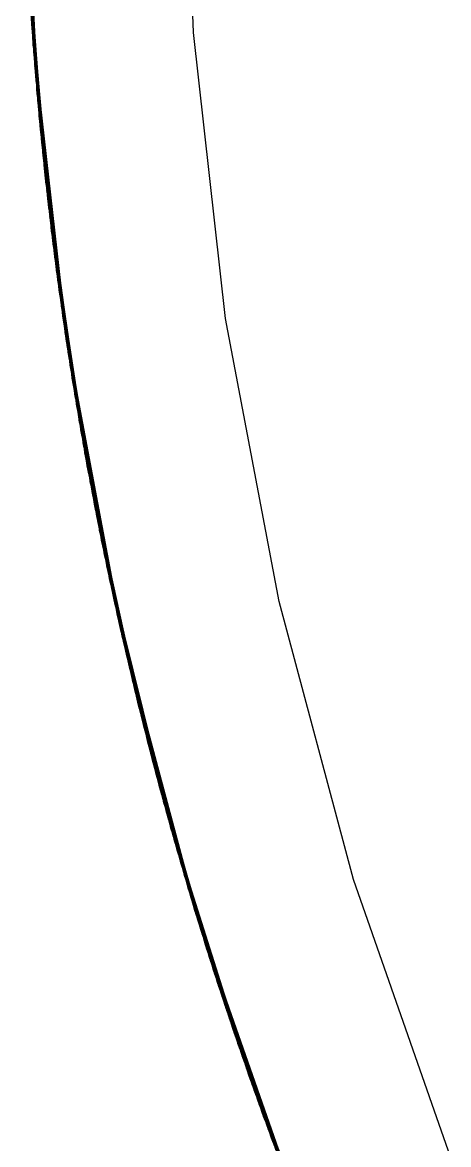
# Model space of a CAD drawing. Header units: millimetres. Extents: x 0 to 420, y 0 to 297.
# Drawn here: x 189.5 to 190.032, y 265.255 to 266.654 of the extents above; entities that cross this region are included whole.
import ezdxf

# ---------------------------------------------------------------- set-up
doc = ezdxf.new("R2010")
doc.units = ezdxf.units.MM
doc.linetypes.add('DASHED', pattern=[1.524, 1.27, -0.254])
doc.layers.add('HIDDEN', color=8, linetype='DASHED', lineweight=25)
doc.layers.add('VISIBLE', color=7, linetype='CONTINUOUS', lineweight=50)

msp = doc.modelspace()

# ---------------------------------------------------------------- linework, layer by layer
at = {"layer": 'HIDDEN'}
for points in [[(189.51398, 266.62634), (189.5, 266.99999)], [(189.5, 266.99999), (189.5139, 266.62847)], [(189.5, 266.99999), (189.51398, 266.62634)], [(189.5137, 266.63008), (189.5, 266.99999)], [(189.71342, 266.64129), (189.7, 266.99999)], [(189.71342, 266.64129), (189.7, 266.99999)], [(189.51233, 266.64903), (189.50013, 266.96495)], [(189.51237, 266.64937), (189.50038, 266.95697)], [(189.51314, 266.6377), (189.50021, 266.95359)], [(189.51359, 266.63158), (189.50027, 266.94745)], [(189.51444, 266.62023), (189.50041, 266.93608)], [(189.51491, 266.61411), (189.50049, 266.92994)], [(189.51356, 266.63283), (189.50055, 266.94059)], [(189.5158, 266.60277), (189.50066, 266.91857)], [(189.51478, 266.61663), (189.50076, 266.9242)], [(189.513, 266.64318), (189.50153, 266.91978)], [(189.51629, 266.59665), (189.50076, 266.91243)], [(189.51723, 266.58533), (189.50098, 266.90106)], [(189.51608, 266.60011), (189.50105, 266.90777)], [(189.51545, 266.61048), (189.50137, 266.90335)], [(189.51421, 266.62663), (189.50145, 266.91166)], [(189.51774, 266.5792), (189.50111, 266.89492)], [(189.51827, 266.57306), (189.50124, 266.88876)], [(189.51742, 266.58379), (189.50128, 266.89331)], [(189.51677, 266.59391), (189.5013, 266.89528)], [(189.51871, 266.56787), (189.50136, 266.88354)], [(189.51925, 266.56174), (189.5015, 266.8774)], [(189.5188, 266.56752), (189.50165, 266.87695)], [(189.51846, 266.57152), (189.50166, 266.87892)], [(189.51979, 266.5556), (189.50166, 266.87124)], [(189.52025, 266.55042), (189.5018, 266.86604)], [(189.52081, 266.54429), (189.50196, 266.85989)], [(189.51989, 266.55519), (189.50208, 266.86251)], [(189.52137, 266.53817), (189.50214, 266.85374)], [(189.52139, 266.5387), (189.50256, 266.84617)], [(189.52244, 266.52685), (189.50249, 266.84237)], [(189.52302, 266.52074), (189.50268, 266.83623)], [(189.52412, 266.50942), (189.50306, 266.82487)], [(189.52291, 266.52253), (189.50309, 266.82975)], [(189.52473, 266.50331), (189.50328, 266.81873)], [(189.51919, 266.56534), (189.50432, 266.82554)], [(189.52064, 266.54899), (189.50442, 266.8173)], [(189.52452, 266.50601), (189.50368, 266.81333)], [(189.52587, 266.492), (189.50371, 266.80738)], [(189.52215, 266.53255), (189.50453, 266.80912)], [(189.5265, 266.48588), (189.50396, 266.80124)], [(189.52617, 266.48978), (189.50432, 266.79701)], [(189.52769, 266.47457), (189.50442, 266.78987)], [(189.5237, 266.51637), (189.50463, 266.80081)], [(189.52534, 266.49981), (189.50474, 266.79276)], [(189.52833, 266.46845), (189.50468, 266.78373)], [(189.52699, 266.48367), (189.50484, 266.78448)], [(189.52787, 266.47346), (189.50487, 266.78255)], [(189.52899, 266.46233), (189.50495, 266.77758)], [(189.52956, 266.45716), (189.50519, 266.77238)], [(189.53022, 266.45104), (189.50547, 266.76623)], [(189.52918, 266.46118), (189.50557, 266.76811)], [(189.52964, 266.45701), (189.5056, 266.76625)], [(189.5309, 266.44493), (189.50576, 266.76009)], [(189.53149, 266.43975), (189.50602, 266.75488)], [(189.53218, 266.43363), (189.50632, 266.74873)], [(189.53099, 266.44476), (189.50636, 266.75179)], [(189.53288, 266.42753), (189.50663, 266.74259)], [(189.53282, 266.42859), (189.5072, 266.73537)], [(189.53419, 266.41623), (189.50722, 266.73124)], [(189.53491, 266.41014), (189.50756, 266.72511)], [(189.53474, 266.4121), (189.5081, 266.71898)], [(189.53627, 266.39885), (189.5082, 266.71375)], [(189.53701, 266.39275), (189.50856, 266.70762)], [(189.53005, 266.45499), (189.50942, 266.71477)], [(189.53187, 266.43863), (189.50971, 266.70656)], [(189.53669, 266.39594), (189.50904, 266.70265)], [(189.53841, 266.38146), (189.50923, 266.69627)], [(189.53372, 266.42245), (189.51, 266.69825)], [(189.53917, 266.37536), (189.50961, 266.69013)], [(189.53871, 266.37957), (189.51005, 266.68628)], [(189.53567, 266.40592), (189.51028, 266.6902)], [(189.5406, 266.36409), (189.51033, 266.6788)], [(189.53763, 266.38983), (189.51057, 266.68192)], [(189.54139, 266.35799), (189.51073, 266.67265)], [(189.53966, 266.37347), (189.51085, 266.67378)], [(189.54078, 266.36323), (189.51092, 266.67189)], [(189.54218, 266.35189), (189.51114, 266.66652)], [(189.5247, 266.51843), (189.51273, 266.67578)], [(189.54287, 266.34672), (189.51149, 266.66131)], [(189.54367, 266.34061), (189.51191, 266.65517)], [(189.54236, 266.35101), (189.51194, 266.65748)], [(189.54288, 266.3471), (189.51202, 266.65546)], [(189.54448, 266.33452), (189.51233, 266.64903)], [(189.5445, 266.33486), (189.51309, 266.64109)], [(189.546, 266.32326), (189.51314, 266.6377)], [(189.75361, 266.28459), (189.71342, 266.64129)], [(189.75361, 266.28459), (189.71342, 266.64129)], [(189.54684, 266.31717), (189.51359, 266.63158)], [(189.55474, 266.26219), (189.5137, 266.63008)], [(189.55585, 266.25478), (189.51398, 266.62634)], [(189.51398, 266.62634), (189.55585, 266.25478)], [(189.54674, 266.31841), (189.5143, 266.62473)], [(189.51439, 266.62275), (189.55581, 266.25515)], [(189.54841, 266.30591), (189.51444, 266.62023)], [(189.54927, 266.29983), (189.51491, 266.61411)], [(189.54898, 266.30231), (189.51555, 266.60841)], [(189.53661, 266.40816), (189.5157, 266.62056)], [(189.54336, 266.3449), (189.51614, 266.61232)], [(189.55087, 266.28857), (189.5158, 266.60277)], [(189.55175, 266.28249), (189.51629, 266.59665)], [(189.54552, 266.32872), (189.51659, 266.60402)], [(189.54778, 266.31225), (189.51702, 266.59596)], [(189.55132, 266.28593), (189.51687, 266.59203)], [(189.55339, 266.27125), (189.51723, 266.58533)], [(189.55003, 266.29622), (189.51747, 266.58766)], [(189.55429, 266.26516), (189.51774, 266.5792)], [(189.55239, 266.27982), (189.51791, 266.57958)], [(189.55369, 266.26969), (189.51801, 266.57765)], [(189.55521, 266.25907), (189.51827, 266.57306)], [(189.55598, 266.25391), (189.51871, 266.56787)], [(189.5569, 266.24783), (189.51925, 266.56174)], [(189.5555, 266.25751), (189.5193, 266.56329)], [(189.5561, 266.25357), (189.51942, 266.56128)], [(189.55783, 266.24175), (189.51979, 266.5556)], [(189.55862, 266.2366), (189.52025, 266.55042)], [(189.55795, 266.24134), (189.52076, 266.54692)], [(189.55956, 266.23052), (189.52081, 266.54429)], [(189.56051, 266.22445), (189.52137, 266.53817)], [(189.5605, 266.22496), (189.52228, 266.53063)], [(189.56229, 266.21322), (189.52244, 266.52685)], [(189.56326, 266.20715), (189.52302, 266.52074)], [(189.56304, 266.20892), (189.52384, 266.51429)], [(189.56507, 266.19592), (189.52412, 266.50942)], [(189.55662, 266.25141), (189.52533, 266.51014)], [(189.56606, 266.18986), (189.52473, 266.50331)], [(189.56569, 266.19255), (189.52547, 266.49794)], [(189.55909, 266.23522), (189.52596, 266.50189)], [(189.56792, 266.17865), (189.52587, 266.492)], [(189.56894, 266.17259), (189.5265, 266.48588)], [(189.56165, 266.21885), (189.52658, 266.49378)], [(189.56836, 266.17642), (189.52713, 266.48169)], [(189.56421, 266.20283), (189.52721, 266.48549)], [(189.57084, 266.16137), (189.52769, 266.47457)], [(189.56689, 266.18643), (189.52782, 266.47746)], [(189.57187, 266.15531), (189.52833, 266.46845)], [(189.56957, 266.17037), (189.52845, 266.46923)], [(189.57108, 266.1603), (189.5286, 266.46726)], [(189.57291, 266.14924), (189.52899, 266.46233)], [(189.5738, 266.14411), (189.52956, 266.45716)], [(189.57317, 266.14811), (189.53021, 266.45293)], [(189.57485, 266.13805), (189.53022, 266.45104)], [(189.57389, 266.14396), (189.53036, 266.4511)], [(189.57592, 266.132), (189.5309, 266.44493)], [(189.57683, 266.12686), (189.53149, 266.43975)], [(189.57602, 266.1318), (189.53203, 266.43668)], [(189.57791, 266.1208), (189.53218, 266.43363)], [(189.57899, 266.11475), (189.53288, 266.42753)], [(189.57886, 266.1158), (189.5339, 266.42036)], [(189.58101, 266.10356), (189.53419, 266.41623)], [(189.58211, 266.09752), (189.53491, 266.41014)], [(189.58182, 266.09947), (189.53584, 266.40405)], [(189.58418, 266.08635), (189.53627, 266.39885)], [(189.57442, 266.142), (189.53742, 266.39993)], [(189.58531, 266.08031), (189.53701, 266.39275)], [(189.58479, 266.08343), (189.53781, 266.38782)], [(189.57729, 266.12573), (189.53822, 266.39179)], [(189.58015, 266.10974), (189.53904, 266.38351)], [(189.58742, 266.06913), (189.53841, 266.38146)], [(189.58856, 266.06309), (189.53917, 266.37536)], [(189.58314, 266.09336), (189.53983, 266.37551)], [(189.58783, 266.06729), (189.53985, 266.37155)], [(189.59071, 266.05193), (189.5406, 266.36409)], [(189.58611, 266.0774), (189.54064, 266.36727)], [(189.59187, 266.04589), (189.54139, 266.35799)], [(189.58917, 266.06127), (189.54144, 266.35913)], [(189.59094, 266.05106), (189.54162, 266.35727)], [(189.56509, 266.20491), (189.54318, 266.3613)], [(189.59305, 266.03985), (189.54218, 266.35189)], [(189.59407, 266.03473), (189.54287, 266.34672)], [(189.5933, 266.03895), (189.54356, 266.34293)], [(189.59525, 266.02869), (189.54367, 266.34061)], [(189.59405, 266.0351), (189.54376, 266.34093)], [(189.59645, 266.02267), (189.54448, 266.33452)], [(189.59644, 266.02299), (189.54574, 266.32664)], [(189.59868, 266.01152), (189.546, 266.32326)], [(189.59989, 266.0055), (189.54684, 266.31717)], [(189.59972, 266.00672), (189.54798, 266.31037)], [(189.60217, 265.99436), (189.54841, 266.30591)], [(189.60342, 265.98835), (189.54927, 266.29983)], [(189.58393, 266.09569), (189.54964, 266.3063)], [(189.60298, 265.99078), (189.55026, 266.29418)], [(189.59467, 266.03292), (189.5506, 266.29813)], [(189.60573, 265.97721), (189.55087, 266.28857)], [(189.59785, 266.01694), (189.55157, 266.28987)], [(189.60699, 265.97119), (189.55175, 266.28249)], [(189.60115, 266.00063), (189.55251, 266.28187)], [(189.60633, 265.97462), (189.55261, 266.27793)], [(189.60441, 265.98477), (189.55348, 266.27363)], [(189.82035, 265.93189), (189.75361, 266.28459)], [(189.82035, 265.93189), (189.75361, 266.28459)], [(189.60934, 265.96008), (189.55339, 266.27125)], [(189.61062, 265.95406), (189.55429, 266.26516)], [(189.60779, 265.96861), (189.55443, 266.26555)], [(189.60974, 265.95851), (189.55466, 266.26367)], [(189.62288, 265.89834), (189.55474, 266.26219)], [(189.61192, 265.94805), (189.55521, 266.25907)], [(189.62536, 265.88739), (189.55585, 266.25478)], [(189.55585, 266.25478), (189.62536, 265.88739)], [(189.61302, 265.94295), (189.55598, 266.25391)], [(189.55613, 266.25331), (189.62458, 265.89154)], [(189.61232, 265.94647), (189.55686, 266.2494)], [(189.61432, 265.93693), (189.5569, 266.24783)], [(189.61316, 265.94259), (189.5571, 266.2474)], [(189.61563, 265.93092), (189.55783, 266.24175)], [(189.61675, 265.92583), (189.55862, 266.2366)], [(189.61578, 265.93053), (189.55935, 266.23315)], [(189.61807, 265.91982), (189.55956, 266.23052)], [(189.6194, 265.91383), (189.56051, 266.22445)], [(189.61935, 265.91432), (189.56189, 266.21696)], [(189.62189, 265.90273), (189.56229, 266.21322)], [(189.62324, 265.89674), (189.56326, 266.20715)], [(189.62291, 265.89846), (189.56448, 266.20078)], [(189.62576, 265.88565), (189.56507, 266.19592)], [(189.62713, 265.87966), (189.56606, 266.18986)], [(189.61381, 265.94046), (189.56624, 266.19671)], [(189.6173, 265.92449), (189.56739, 266.1885)], [(189.62658, 265.88232), (189.56714, 266.18457)], [(189.62969, 265.86859), (189.56792, 266.17865)], [(189.6209, 265.90828), (189.56851, 266.18048)], [(189.63109, 265.8626), (189.56894, 266.17259)], [(189.62446, 265.89247), (189.56967, 266.17226)], [(189.63028, 265.86635), (189.56983, 266.16844)], [(189.62816, 265.87631), (189.57079, 266.16425)], [(189.63369, 265.85153), (189.57084, 266.16137)], [(189.6351, 265.84554), (189.57187, 266.15531)], [(189.63186, 265.8604), (189.57193, 266.15611)], [(189.634, 265.85049), (189.57221, 266.15412)], [(189.63653, 265.83955), (189.57291, 266.14924)], [(189.63774, 265.83449), (189.5738, 266.14411)], [(189.63685, 265.83845), (189.57472, 266.13994)], [(189.63917, 265.8285), (189.57485, 266.13805)], [(189.63784, 265.83434), (189.57498, 266.13813)], [(189.64062, 265.82253), (189.57592, 266.132)], [(189.64186, 265.81746), (189.57683, 266.12686)], [(189.64073, 265.82233), (189.57757, 266.12382)], [(189.64331, 265.81148), (189.57791, 266.1208)], [(189.64477, 265.80552), (189.57899, 266.11475)], [(189.64459, 265.80655), (189.58046, 266.10767)], [(189.6475, 265.79448), (189.58101, 266.10356)], [(189.64898, 265.78852), (189.58211, 266.09752)], [(189.64857, 265.79045), (189.58343, 266.09151)], [(189.65175, 265.7775), (189.58418, 266.08635)], [(189.63849, 265.83244), (189.58526, 266.0875)], [(189.65326, 265.77154), (189.58531, 266.08031)], [(189.65256, 265.77459), (189.58642, 266.07544)], [(189.64239, 265.81632), (189.58657, 266.07947)], [(189.65607, 265.76052), (189.58742, 266.06913)], [(189.64625, 265.80058), (189.58791, 266.07125)], [(189.6576, 265.75456), (189.58856, 266.06309)], [(189.65027, 265.78444), (189.5892, 266.06331)], [(189.65659, 265.75873), (189.58948, 266.05934)], [(189.65425, 265.76866), (189.59053, 266.05516)], [(189.66044, 265.74355), (189.59071, 266.05193)], [(189.62521, 265.89459), (189.59344, 266.04936)], [(189.6583, 265.75282), (189.59185, 266.04703)], [(189.66199, 265.7376), (189.59187, 266.04589)], [(189.66073, 265.74269), (189.59215, 266.04521)], [(189.66354, 265.73166), (189.59305, 266.03985)], [(189.66488, 265.72661), (189.59407, 266.03473)], [(189.66385, 265.73075), (189.59499, 266.03099)], [(189.66644, 265.72066), (189.59525, 266.02869)], [(189.66484, 265.72697), (189.59532, 266.02902)], [(189.66802, 265.71472), (189.59645, 266.02267)], [(189.668, 265.71503), (189.5982, 266.01488)], [(189.67095, 265.70373), (189.59868, 266.01152)], [(189.67254, 265.6978), (189.59989, 266.0055)], [(189.67229, 265.699), (189.60147, 265.99877)], [(189.67552, 265.68684), (189.60217, 265.99436)], [(189.6509, 265.78683), (189.60338, 265.99481)], [(189.67714, 265.68091), (189.60342, 265.98835)], [(189.67656, 265.68328), (189.60477, 265.98277)], [(189.66561, 265.72481), (189.60485, 265.98676)], [(189.66978, 265.70909), (189.60634, 265.97857)], [(189.68015, 265.66994), (189.60573, 265.97721)], [(189.68179, 265.66401), (189.60699, 265.97119)], [(189.6741, 265.69301), (189.60778, 265.97067)], [(189.68092, 265.66741), (189.60813, 265.96672)], [(189.67837, 265.67737), (189.60927, 265.96251)], [(189.68484, 265.65307), (189.60934, 265.96008)], [(189.6865, 265.64714), (189.61062, 265.95406)], [(189.68274, 265.66152), (189.61073, 265.95447)], [(189.68534, 265.65151), (189.61107, 265.95263)], [(189.68817, 265.64122), (189.61192, 265.94805)], [(189.68959, 265.6362), (189.61302, 265.94295)], [(189.68868, 265.63964), (189.61418, 265.9385)], [(189.69127, 265.63028), (189.61432, 265.93693)], [(189.68976, 265.63584), (189.61454, 265.93654)], [(189.69296, 265.62437), (189.61563, 265.93092)], [(189.6944, 265.61935), (189.61675, 265.92583)], [(189.69313, 265.62398), (189.61769, 265.92244)], [(189.91325, 265.58517), (189.82035, 265.93189)], [(189.91325, 265.58517), (189.82035, 265.93189)], [(189.69609, 265.61344), (189.61807, 265.91982)], [(189.6978, 265.60755), (189.6194, 265.91383)], [(189.69773, 265.60803), (189.62126, 265.90642)], [(189.70098, 265.59663), (189.62189, 265.90273)], [(189.71775, 265.54053), (189.62288, 265.89834)], [(189.70271, 265.59074), (189.62324, 265.89674)], [(189.70229, 265.59241), (189.62486, 265.89046)], [(189.72214, 265.52622), (189.62536, 265.88739)], [(189.62536, 265.88739), (189.72214, 265.52622)], [(189.62572, 265.88604), (189.72195, 265.52691)], [(189.70593, 265.57983), (189.62576, 265.88565)], [(189.69055, 265.63374), (189.62687, 265.88651)], [(189.70768, 265.57393), (189.62713, 265.87966)], [(189.70696, 265.57657), (189.62853, 265.87446)], [(189.69503, 265.61806), (189.62854, 265.87836)], [(189.71093, 265.56305), (189.62969, 265.86859)], [(189.69965, 265.60209), (189.63016, 265.87047)], [(189.7127, 265.55715), (189.63109, 265.8626)], [(189.70421, 265.58653), (189.63183, 265.86234)], [(189.71167, 265.56082), (189.63224, 265.85852)], [(189.70891, 265.5707), (189.63346, 265.85439)], [(189.716, 265.54628), (189.63369, 265.85153)], [(189.71779, 265.54039), (189.6351, 265.84554)], [(189.71363, 265.55498), (189.63511, 265.84636)], [(189.71638, 265.54524), (189.63552, 265.84437)], [(189.71959, 265.53451), (189.63653, 265.83955)], [(189.72112, 265.52952), (189.63774, 265.83449)], [(189.71999, 265.53342), (189.63892, 265.83039)], [(189.72293, 265.52364), (189.63917, 265.8285)], [(189.72122, 265.52939), (189.63929, 265.82859)], [(189.72474, 265.51778), (189.64062, 265.82253)], [(189.7263, 265.51279), (189.64186, 265.81746)], [(189.72488, 265.51756), (189.64278, 265.81445)], [(189.72813, 265.50692), (189.64331, 265.81148)], [(189.72997, 265.50106), (189.64477, 265.80552)], [(189.72972, 265.50205), (189.64669, 265.79855)], [(189.73339, 265.49021), (189.6475, 265.79448)], [(189.73525, 265.48436), (189.64898, 265.78852)], [(189.73471, 265.48626), (189.65067, 265.78261)], [(189.73871, 265.47354), (189.65175, 265.7775)], [(189.722, 265.52753), (189.65276, 265.77872)], [(189.74059, 265.46768), (189.65326, 265.77154)], [(189.72692, 265.51166), (189.65456, 265.77083)], [(189.7397, 265.47065), (189.65468, 265.76676)], [(189.74409, 265.45686), (189.65607, 265.76052)], [(189.73176, 265.49621), (189.65641, 265.76271)], [(189.74599, 265.45101), (189.6576, 265.75456)], [(189.73678, 265.48039), (189.65821, 265.75484)], [(189.74472, 265.45512), (189.65874, 265.75087)], [(189.74177, 265.46485), (189.66004, 265.74682)], [(189.74952, 265.44021), (189.66044, 265.74355)], [(189.70482, 265.58868), (189.66331, 265.74121)], [(189.7468, 265.44934), (189.66189, 265.73875)], [(189.75144, 265.43436), (189.66199, 265.7376)], [(189.74987, 265.43936), (189.6623, 265.73696)], [(189.75337, 265.42853), (189.66354, 265.73166)], [(189.75502, 265.42358), (189.66488, 265.72661)], [(189.75374, 265.42762), (189.66604, 265.72293)], [(189.75696, 265.41774), (189.66644, 265.72066)], [(189.75496, 265.42393), (189.66649, 265.72098)], [(189.7589, 265.41191), (189.66802, 265.71472)], [(189.75887, 265.41221), (189.67026, 265.70706)], [(189.76252, 265.40113), (189.67095, 265.70373)], [(189.76449, 265.39531), (189.67254, 265.6978)], [(189.76416, 265.39649), (189.67454, 265.69119)], [(189.76816, 265.38456), (189.67552, 265.68684)], [(189.73726, 265.48282), (189.6767, 265.68735)], [(189.77015, 265.37874), (189.67714, 265.68091)], [(189.75587, 265.42179), (189.67866, 265.67945)], [(189.76943, 265.38103), (189.67884, 265.67543)], [(189.77385, 265.36798), (189.68015, 265.66994)], [(189.76102, 265.4064), (189.68067, 265.67137)], [(189.77586, 265.36217), (189.68179, 265.66401)], [(189.76635, 265.39064), (189.68261, 265.66357)], [(189.77476, 265.36554), (189.68321, 265.65963)], [(189.77161, 265.37526), (189.6846, 265.65554)], [(189.77959, 265.35144), (189.68484, 265.65307)], [(189.78162, 265.34563), (189.6865, 265.64714)], [(189.77695, 265.35978), (189.68658, 265.64756)], [(189.7802, 265.3499), (189.68703, 265.64577)], [(189.78366, 265.33983), (189.68817, 265.64122)], [(189.7854, 265.33491), (189.68959, 265.6362)], [(189.78428, 265.33826), (189.69103, 265.63183)], [(189.78745, 265.32911), (189.69127, 265.63028)], [(189.78559, 265.33455), (189.69152, 265.62991)], [(189.78951, 265.32332), (189.69296, 265.62437)], [(189.79126, 265.3184), (189.6944, 265.61935)], [(189.78971, 265.32294), (189.69555, 265.61604)], [(189.79333, 265.31261), (189.69609, 265.61344)], [(189.7954, 265.30683), (189.6978, 265.60755)], [(189.7953, 265.30731), (189.70013, 265.60026)], [(189.79927, 265.29614), (189.70098, 265.59663)], [(189.80137, 265.29037), (189.70271, 265.59074)], [(189.80085, 265.29198), (189.70473, 265.58457)], [(189.80527, 265.27968), (189.70593, 265.57983)], [(189.78652, 265.33248), (189.70698, 265.58076)], [(189.80738, 265.27391), (189.70768, 265.57393)], [(189.79197, 265.31716), (189.70916, 265.57273)], [(190.03181, 265.24636), (189.91325, 265.58517)], [(190.03181, 265.24636), (189.91325, 265.58517)], [(189.80649, 265.27652), (189.7094, 265.56886)], [(189.81132, 265.26325), (189.71093, 265.56305)], [(189.7976, 265.30149), (189.71128, 265.56497)], [(189.81346, 265.25748), (189.7127, 265.55715)], [(189.80314, 265.28625), (189.71345, 265.55698)], [(189.81221, 265.26105), (189.71411, 265.55317)], [(189.8088, 265.2708), (189.71559, 265.5491)], [(189.81744, 265.24683), (189.716, 265.54628)], [(189.81453, 265.25534), (189.71774, 265.54122)], [(189.83883, 265.19072), (189.71775, 265.54053)], [(189.8196, 265.24107), (189.71779, 265.54039)], [(189.81789, 265.24581), (189.71827, 265.53927)], [(189.82176, 265.23532), (189.71959, 265.53451)], [(189.82361, 265.23043), (189.72112, 265.52952)], [(189.84563, 265.17329), (189.72214, 265.52622)], [(189.72214, 265.52622), (189.84563, 265.17329)], [(189.82223, 265.23425), (189.72255, 265.52551)], [(189.82578, 265.22468), (189.72293, 265.52364)], [(189.82371, 265.23034), (189.72304, 265.52373)], [(189.72317, 265.52325), (189.84539, 265.17398)], [(189.82796, 265.21895), (189.72474, 265.51778)], [(189.82983, 265.21407), (189.7263, 265.51279)], [(189.82812, 265.21873), (189.72743, 265.50983)], [(189.83203, 265.20833), (189.72813, 265.50692)], [(189.83424, 265.2026), (189.72997, 265.50106)], [(189.83394, 265.20355), (189.73232, 265.49423)], [(189.83834, 265.19198), (189.73339, 265.49021)], [(189.84056, 265.18626), (189.73525, 265.48436)], [(189.8399, 265.18813), (189.7373, 265.47858)], [(189.82461, 265.22851), (189.73962, 265.47482)], [(189.8447, 265.17568), (189.73871, 265.47354)], [(189.84695, 265.16995), (189.74059, 265.46768)], [(189.83053, 265.21296), (189.74191, 265.4671)], [(189.84589, 265.17282), (189.7423, 265.46301)], [(189.85112, 265.15937), (189.74409, 265.45686)], [(189.83634, 265.19785), (189.74427, 265.45912)], [(189.85339, 265.15365), (189.74599, 265.45101)], [(189.84233, 265.18243), (189.74658, 265.45134)], [(189.85186, 265.15767), (189.74736, 265.44741)], [(189.84831, 265.16717), (189.74891, 265.44348)], [(189.8576, 265.14309), (189.74952, 265.44021)], [(189.85429, 265.15206), (189.75127, 265.4355)], [(189.85988, 265.13738), (189.75144, 265.43436)], [(189.85799, 265.14228), (189.75179, 265.43375)], [(189.80362, 265.28841), (189.75252, 265.43811)], [(189.86217, 265.13169), (189.75337, 265.42853)], [(189.86413, 265.12685), (189.75502, 265.42358)], [(189.8626, 265.13079), (189.75642, 265.41996)], [(189.86406, 265.12719), (189.75699, 265.41805)], [(189.86644, 265.12114), (189.75696, 265.41774)], [(189.86875, 265.11545), (189.7589, 265.41191)], [(189.8687, 265.11573), (189.76162, 265.40441)], [(189.87304, 265.10492), (189.76252, 265.40113)], [(189.87537, 265.09924), (189.76449, 265.39531)], [(189.87497, 265.10039), (189.7669, 265.38885)], [(189.87971, 265.08874), (189.76816, 265.38456)], [(189.84265, 265.18487), (189.76929, 265.38515)], [(189.88207, 265.08305), (189.77015, 265.37874)], [(189.86511, 265.12509), (189.77174, 265.37742)], [(189.88122, 265.08526), (189.77219, 265.37339)], [(189.88644, 265.07256), (189.77385, 265.36798)], [(189.87121, 265.11007), (189.77425, 265.36949)], [(189.88881, 265.06688), (189.77586, 265.36217)], [(189.87751, 265.09472), (189.77669, 265.36181)], [(189.8875, 265.07019), (189.77755, 265.35789)], [(189.88376, 265.07965), (189.77918, 265.35395)], [(189.89322, 265.0564), (189.77959, 265.35144)], [(189.89561, 265.05074), (189.78162, 265.34563)], [(189.89004, 265.0646), (189.78167, 265.34606)], [(189.89392, 265.0549), (189.78223, 265.34432)], [(189.89801, 265.04508), (189.78366, 265.33983)], [(189.90006, 265.04028), (189.7854, 265.33491)], [(189.89874, 265.04353), (189.78712, 265.33063)], [(189.90247, 265.03462), (189.78745, 265.32911)], [(189.90028, 265.03992), (189.78772, 265.32875)], [(189.90489, 265.02897), (189.78951, 265.32332)], [(189.90695, 265.02417), (189.79126, 265.3184)], [(189.90512, 265.02859), (189.79262, 265.31517)], [(189.90938, 265.01852), (189.79333, 265.31261)], [(189.91181, 265.01289), (189.7954, 265.30683)], [(189.91168, 265.01335), (189.79819, 265.29971)], [(189.91635, 265.00247), (189.79927, 265.29614)], [(189.91881, 264.99683), (189.80137, 265.29037)], [(189.9182, 264.99838), (189.80377, 265.28435)], [(189.92338, 264.98642), (189.80527, 265.27968)], [(189.90135, 265.03789), (189.80625, 265.2807)], [(189.92586, 264.98079), (189.80738, 265.27391)], [(189.90774, 265.02297), (189.80894, 265.27281)], [(189.92479, 264.98337), (189.80942, 265.26896)], [(189.91434, 265.0077), (189.81154, 265.26521)], [(189.93046, 264.9704), (189.81132, 265.26325)], [(189.93295, 264.96478), (189.81346, 265.25748)], [(189.92085, 264.99281), (189.81421, 265.25738)]]:
    msp.add_lwpolyline(points, dxfattribs=at)
at = {"layer": 'VISIBLE'}
for points in [[(189.51824, 266.57343), (189.50124, 266.88913)], [(189.5157, 266.62056), (189.51107, 266.66762)], [(189.51218, 266.65124), (189.51187, 266.65949)], [(189.51614, 266.61232), (189.51218, 266.65124)], [(189.51245, 266.64728), (189.51237, 266.64937)], [(189.51309, 266.64109), (189.51245, 266.64728)], [(189.51335, 266.63489), (189.513, 266.64318)], [(189.51659, 266.60402), (189.51335, 266.63489)], [(189.51364, 266.63092), (189.51356, 266.63283)], [(189.5143, 266.62473), (189.51364, 266.63092)], [(189.5139, 266.62847), (189.51398, 266.62634)], [(189.51398, 266.62634), (189.51439, 266.62275)], [(189.51458, 266.61853), (189.51421, 266.62663)], [(189.51702, 266.59596), (189.51458, 266.61853)], [(189.51488, 266.61456), (189.51478, 266.61663)], [(189.51555, 266.60841), (189.51488, 266.61456)], [(189.51585, 266.60217), (189.51545, 266.61048)], [(189.51747, 266.58766), (189.51585, 266.60217)], [(189.51617, 266.59822), (189.51608, 266.60011)], [(189.51687, 266.59203), (189.51617, 266.59822)], [(189.51719, 266.58582), (189.51677, 266.59391)], [(189.51791, 266.57958), (189.51719, 266.58582)], [(189.51752, 266.58186), (189.51742, 266.58379)], [(189.51801, 266.57765), (189.51752, 266.58186)], [(189.55515, 266.25943), (189.51824, 266.57343)], [(189.51857, 266.56947), (189.51846, 266.57152)], [(189.5193, 266.56329), (189.51857, 266.56947)], [(189.51891, 266.56551), (189.5188, 266.56752)], [(189.51942, 266.56128), (189.51891, 266.56551)], [(189.51966, 266.55707), (189.51919, 266.56534)], [(189.52533, 266.51014), (189.51966, 266.55707)], [(189.52001, 266.55312), (189.51989, 266.55519)], [(189.52076, 266.54692), (189.52001, 266.55312)], [(189.52113, 266.54075), (189.52064, 266.54899)], [(189.52596, 266.50189), (189.52113, 266.54075)], [(189.52151, 266.53678), (189.52139, 266.5387)], [(189.52228, 266.53063), (189.52151, 266.53678)], [(189.52267, 266.52441), (189.52215, 266.53255)], [(189.52658, 266.49378), (189.52267, 266.52441)], [(189.52305, 266.52045), (189.52291, 266.52253)], [(189.52384, 266.51429), (189.52305, 266.52045)], [(189.52425, 266.50808), (189.5237, 266.51637)], [(189.52892, 266.46306), (189.5247, 266.51843)], [(189.52721, 266.48549), (189.52425, 266.50808)], [(189.52465, 266.50413), (189.52452, 266.50601)], [(189.52547, 266.49794), (189.52465, 266.50413)], [(189.5259, 266.49176), (189.52534, 266.49981)], [(189.52782, 266.47746), (189.5259, 266.49176)], [(189.52631, 266.4878), (189.52617, 266.48978)], [(189.52713, 266.48169), (189.52631, 266.4878)], [(189.52759, 266.47543), (189.52699, 266.48367)], [(189.52845, 266.46923), (189.52759, 266.47543)], [(189.52801, 266.47149), (189.52787, 266.47346)], [(189.5286, 266.46726), (189.52801, 266.47149)], [(189.54318, 266.3613), (189.52892, 266.46306)], [(189.52934, 266.45912), (189.52918, 266.46118)], [(189.53021, 266.45293), (189.52934, 266.45912)], [(189.52978, 266.45517), (189.52964, 266.45701)], [(189.53036, 266.4511), (189.52978, 266.45517)], [(189.5307, 266.44677), (189.53005, 266.45499)], [(189.53742, 266.39993), (189.5307, 266.44677)], [(189.53115, 266.44281), (189.53099, 266.44476)], [(189.53203, 266.43668), (189.53115, 266.44281)], [(189.53255, 266.43046), (189.53187, 266.43863)], [(189.53822, 266.39179), (189.53255, 266.43046)], [(189.53299, 266.42651), (189.53282, 266.42859)], [(189.5339, 266.42036), (189.53299, 266.42651)], [(189.53443, 266.41417), (189.53372, 266.42245)], [(189.53904, 266.38351), (189.53443, 266.41417)], [(189.53491, 266.41022), (189.53474, 266.4121)], [(189.53584, 266.40405), (189.53491, 266.41022)], [(189.53639, 266.39788), (189.53567, 266.40592)], [(189.53983, 266.37551), (189.53639, 266.39788)], [(189.54204, 266.35298), (189.53661, 266.40816)], [(189.53687, 266.39393), (189.53669, 266.39594)], [(189.53781, 266.38782), (189.53687, 266.39393)], [(189.53839, 266.38159), (189.53763, 266.38983)], [(189.54064, 266.36727), (189.53839, 266.38159)], [(189.53889, 266.37766), (189.53871, 266.37957)], [(189.53985, 266.37155), (189.53889, 266.37766)], [(189.54045, 266.36531), (189.53966, 266.37347)], [(189.54144, 266.35913), (189.54045, 266.36531)], [(189.54096, 266.36137), (189.54078, 266.36323)], [(189.54162, 266.35727), (189.54096, 266.36137)], [(189.54964, 266.3063), (189.54204, 266.35298)], [(189.54256, 266.34904), (189.54236, 266.35101)], [(189.54356, 266.34293), (189.54256, 266.34904)], [(189.54308, 266.3451), (189.54288, 266.3471)], [(189.54376, 266.34093), (189.54308, 266.3451)], [(189.54419, 266.33671), (189.54336, 266.3449)], [(189.5506, 266.29813), (189.54419, 266.33671)], [(189.54471, 266.33277), (189.5445, 266.33486)], [(189.54574, 266.32664), (189.54471, 266.33277)], [(189.54639, 266.32046), (189.54552, 266.32872)], [(189.55157, 266.28987), (189.54639, 266.32046)], [(189.54694, 266.31652), (189.54674, 266.31841)], [(189.54798, 266.31037), (189.54694, 266.31652)], [(189.54865, 266.30422), (189.54778, 266.31225)], [(189.55251, 266.28187), (189.54865, 266.30422)], [(189.5492, 266.30027), (189.54898, 266.30231)], [(189.55026, 266.29418), (189.5492, 266.30027)], [(189.55096, 266.28797), (189.55003, 266.29622)], [(189.55348, 266.27363), (189.55096, 266.28797)], [(189.55153, 266.28405), (189.55132, 266.28593)], [(189.55261, 266.27793), (189.55153, 266.28405)], [(189.55332, 266.27173), (189.55239, 266.27982)], [(189.55443, 266.26555), (189.55332, 266.27173)], [(189.55391, 266.2678), (189.55369, 266.26969)], [(189.55466, 266.26367), (189.55391, 266.2678)], [(189.61184, 265.9484), (189.55515, 266.25943)], [(189.55574, 266.2555), (189.5555, 266.25751)], [(189.55686, 266.2494), (189.55574, 266.2555)], [(189.55581, 266.25515), (189.55585, 266.25478)], [(189.55585, 266.25478), (189.55613, 266.25331)], [(189.55633, 266.25157), (189.5561, 266.25357)], [(189.5571, 266.2474), (189.55633, 266.25157)], [(189.55761, 266.2432), (189.55662, 266.25141)], [(189.56624, 266.19671), (189.55761, 266.2432)], [(189.5582, 266.23928), (189.55795, 266.24134)], [(189.55935, 266.23315), (189.5582, 266.23928)], [(189.56011, 266.227), (189.55909, 266.23522)], [(189.56739, 266.1885), (189.56011, 266.227)], [(189.56073, 266.22307), (189.5605, 266.22496)], [(189.56189, 266.21696), (189.56073, 266.22307)], [(189.56268, 266.2108), (189.56165, 266.21885)], [(189.56851, 266.18048), (189.56268, 266.2108)], [(189.5633, 266.20686), (189.56304, 266.20892)], [(189.56448, 266.20078), (189.5633, 266.20686)], [(189.56529, 266.1946), (189.56421, 266.20283)], [(189.57279, 266.14996), (189.56509, 266.20491)], [(189.56967, 266.17226), (189.56529, 266.1946)], [(189.56594, 266.19068), (189.56569, 266.19255)], [(189.56714, 266.18457), (189.56594, 266.19068)], [(189.56797, 266.17841), (189.56689, 266.18643)], [(189.57079, 266.16425), (189.56797, 266.17841)], [(189.56862, 266.17449), (189.56836, 266.17642)], [(189.56983, 266.16844), (189.56862, 266.17449)], [(189.57069, 266.16222), (189.56957, 266.17037)], [(189.57193, 266.15611), (189.57069, 266.16222)], [(189.57135, 266.15831), (189.57108, 266.1603)], [(189.57221, 266.15412), (189.57135, 266.15831)], [(189.59344, 266.04936), (189.57279, 266.14996)], [(189.57346, 266.14605), (189.57317, 266.14811)], [(189.57472, 266.13994), (189.57346, 266.14605)], [(189.57415, 266.14214), (189.57389, 266.14396)], [(189.57498, 266.13813), (189.57415, 266.14214)], [(189.5756, 266.13381), (189.57442, 266.142)], [(189.58526, 266.0875), (189.5756, 266.13381)], [(189.57629, 266.12989), (189.57602, 266.1318)], [(189.57757, 266.12382), (189.57629, 266.12989)], [(189.57847, 266.11766), (189.57729, 266.12573)], [(189.58657, 266.07947), (189.57847, 266.11766)], [(189.57917, 266.11374), (189.57886, 266.1158)], [(189.58046, 266.10767), (189.57917, 266.11374)], [(189.58138, 266.10151), (189.58015, 266.10974)], [(189.58791, 266.07125), (189.58138, 266.10151)], [(189.58211, 266.09761), (189.58182, 266.09947)], [(189.58343, 266.09151), (189.58211, 266.09761)], [(189.58437, 266.08538), (189.58314, 266.09336)], [(189.59284, 266.04093), (189.58393, 266.09569)], [(189.5892, 266.06331), (189.58437, 266.08538)], [(189.5851, 266.08147), (189.58479, 266.08343)], [(189.58642, 266.07544), (189.5851, 266.08147)], [(189.58739, 266.06925), (189.58611, 266.0774)], [(189.59053, 266.05516), (189.58739, 266.06925)], [(189.58814, 266.06535), (189.58783, 266.06729)], [(189.58948, 266.05934), (189.58814, 266.06535)], [(189.59047, 266.05313), (189.58917, 266.06127)], [(189.59185, 266.04703), (189.59047, 266.05313)], [(189.59123, 266.04924), (189.59094, 266.05106)], [(189.59215, 266.04521), (189.59123, 266.04924)], [(189.60338, 265.99481), (189.59284, 266.04093)], [(189.59361, 266.03702), (189.5933, 266.03895)], [(189.59499, 266.03099), (189.59361, 266.03702)], [(189.59438, 266.03312), (189.59405, 266.0351)], [(189.59532, 266.02902), (189.59438, 266.03312)], [(189.59602, 266.02483), (189.59467, 266.03292)], [(189.60485, 265.98676), (189.59602, 266.02483)], [(189.59679, 266.02093), (189.59644, 266.02299)], [(189.5982, 266.01488), (189.59679, 266.02093)], [(189.59924, 266.00875), (189.59785, 266.01694)], [(189.60634, 265.97857), (189.59924, 266.00875)], [(189.60003, 266.00486), (189.59972, 266.00672)], [(189.60147, 265.99877), (189.60003, 266.00486)], [(189.60252, 265.99268), (189.60115, 266.00063)], [(189.60778, 265.97067), (189.60252, 265.99268)], [(189.60332, 265.98878), (189.60298, 265.99078)], [(189.60477, 265.98277), (189.60332, 265.98878)], [(189.60585, 265.97661), (189.60441, 265.98477)], [(189.60927, 265.96251), (189.60585, 265.97661)], [(189.60667, 265.97273), (189.60633, 265.97462)], [(189.60813, 265.96672), (189.60667, 265.97273)], [(189.60924, 265.96055), (189.60779, 265.96861)], [(189.61073, 265.95447), (189.60924, 265.96055)], [(189.61007, 265.95667), (189.60974, 265.95851)], [(189.61107, 265.95263), (189.61007, 265.95667)], [(189.68807, 265.64156), (189.61184, 265.9484)], [(189.61268, 265.9445), (189.61232, 265.94647)], [(189.61418, 265.9385), (189.61268, 265.9445)], [(189.61352, 265.94062), (189.61316, 265.94259)], [(189.61454, 265.93654), (189.61352, 265.94062)], [(189.61532, 265.93235), (189.61381, 265.94046)], [(189.62687, 265.88651), (189.61532, 265.93235)], [(189.61616, 265.92847), (189.61578, 265.93053)], [(189.61769, 265.92244), (189.61616, 265.92847)], [(189.61884, 265.91634), (189.6173, 265.92449)], [(189.62854, 265.87836), (189.61884, 265.91634)], [(189.61971, 265.91246), (189.61935, 265.91432)], [(189.62126, 265.90642), (189.61971, 265.91246)], [(189.62243, 265.90033), (189.6209, 265.90828)], [(189.63016, 265.87047), (189.62243, 265.90033)], [(189.6233, 265.89645), (189.62291, 265.89846)], [(189.62486, 265.89046), (189.6233, 265.89645)], [(189.63636, 265.84026), (189.62521, 265.89459)], [(189.62606, 265.88433), (189.62446, 265.89247)], [(189.62458, 265.89154), (189.62536, 265.88739)], [(189.62536, 265.88739), (189.62572, 265.88604)], [(189.63183, 265.86234), (189.62606, 265.88433)], [(189.62695, 265.88047), (189.62658, 265.88232)], [(189.62853, 265.87446), (189.62695, 265.88047)], [(189.62975, 265.86835), (189.62816, 265.87631)], [(189.63346, 265.85439), (189.62975, 265.86835)], [(189.63066, 265.86447), (189.63028, 265.86635)], [(189.63224, 265.85852), (189.63066, 265.86447)], [(189.63349, 265.85236), (189.63186, 265.8604)], [(189.63511, 265.84636), (189.63349, 265.85236)], [(189.6344, 265.8485), (189.634, 265.85049)], [(189.63552, 265.84437), (189.6344, 265.8485)], [(189.66331, 265.74121), (189.63636, 265.84026)], [(189.63728, 265.8364), (189.63685, 265.83845)], [(189.63892, 265.83039), (189.63728, 265.8364)], [(189.63821, 265.83254), (189.63784, 265.83434)], [(189.63929, 265.82859), (189.63821, 265.83254)], [(189.64018, 265.82432), (189.63849, 265.83244)], [(189.65276, 265.77872), (189.64018, 265.82432)], [(189.64113, 265.82045), (189.64073, 265.82233)], [(189.64278, 265.81445), (189.64113, 265.82045)], [(189.64407, 265.80838), (189.64239, 265.81632)], [(189.65456, 265.77083), (189.64407, 265.80838)], [(189.64502, 265.80451), (189.64459, 265.80655)], [(189.64669, 265.79855), (189.64502, 265.80451)], [(189.648, 265.79245), (189.64625, 265.80058)], [(189.65641, 265.76271), (189.648, 265.79245)], [(189.64897, 265.7886), (189.64857, 265.79045)], [(189.65067, 265.78261), (189.64897, 265.7886)], [(189.652, 265.77654), (189.65027, 265.78444)], [(189.66327, 265.73271), (189.6509, 265.78683)], [(189.65821, 265.75484), (189.652, 265.77654)], [(189.65298, 265.77268), (189.65256, 265.77459)], [(189.65468, 265.76676), (189.65298, 265.77268)], [(189.65604, 265.76063), (189.65425, 265.76866)], [(189.66004, 265.74682), (189.65604, 265.76063)], [(189.65702, 265.75679), (189.65659, 265.75873)], [(189.65874, 265.75087), (189.65702, 265.75679)], [(189.66013, 265.74474), (189.6583, 265.75282)], [(189.66189, 265.73875), (189.66013, 265.74474)], [(189.66114, 265.7409), (189.66073, 265.74269)], [(189.6623, 265.73696), (189.66114, 265.7409)], [(189.6767, 265.68735), (189.66327, 265.73271)], [(189.66428, 265.72886), (189.66385, 265.73075)], [(189.66604, 265.72293), (189.66428, 265.72886)], [(189.66529, 265.72502), (189.66484, 265.72697)], [(189.66649, 265.72098), (189.66529, 265.72502)], [(189.66745, 265.71685), (189.66561, 265.72481)], [(189.67866, 265.67945), (189.66745, 265.71685)], [(189.66847, 265.71301), (189.668, 265.71503)], [(189.67026, 265.70706), (189.66847, 265.71301)], [(189.67168, 265.701), (189.66978, 265.70909)], [(189.68067, 265.67137), (189.67168, 265.701)], [(189.67272, 265.69717), (189.67229, 265.699)], [(189.67454, 265.69119), (189.67272, 265.69717)], [(189.67598, 265.68517), (189.6741, 265.69301)], [(189.68261, 265.66357), (189.67598, 265.68517)], [(189.67702, 265.68133), (189.67656, 265.68328)], [(189.67884, 265.67543), (189.67702, 265.68133)], [(189.68032, 265.66934), (189.67837, 265.67737)], [(189.6846, 265.65554), (189.68032, 265.66934)], [(189.68138, 265.66552), (189.68092, 265.66741)], [(189.68321, 265.65963), (189.68138, 265.66552)], [(189.68471, 265.65353), (189.68274, 265.66152)], [(189.68658, 265.64756), (189.68471, 265.65353)], [(189.68579, 265.64971), (189.68534, 265.65151)], [(189.68703, 265.64577), (189.68579, 265.64971)], [(189.78354, 265.34016), (189.68807, 265.64156)], [(189.68916, 265.63773), (189.68868, 265.63964)], [(189.69103, 265.63183), (189.68916, 265.63773)], [(189.69024, 265.63391), (189.68976, 265.63584)], [(189.69152, 265.62991), (189.69024, 265.63391)], [(189.69256, 265.62578), (189.69055, 265.63374)], [(189.70698, 265.58076), (189.69256, 265.62578)], [(189.69364, 265.62196), (189.69313, 265.62398)], [(189.69555, 265.61604), (189.69364, 265.62196)], [(189.69708, 265.61002), (189.69503, 265.61806)], [(189.70916, 265.57273), (189.69708, 265.61002)], [(189.6982, 265.6062), (189.69773, 265.60803)], [(189.70013, 265.60026), (189.6982, 265.6062)], [(189.70168, 265.59427), (189.69965, 265.60209)], [(189.71128, 265.56497), (189.70168, 265.59427)], [(189.7028, 265.59045), (189.70229, 265.59241)], [(189.70473, 265.58457), (189.7028, 265.59045)], [(189.70631, 265.57853), (189.70421, 265.58653)], [(189.71938, 265.5352), (189.70482, 265.58868)], [(189.71345, 265.55698), (189.70631, 265.57853)], [(189.70745, 265.57473), (189.70696, 265.57657)], [(189.7094, 265.56886), (189.70745, 265.57473)], [(189.71101, 265.5628), (189.70891, 265.5707)], [(189.71559, 265.5491), (189.71101, 265.5628)], [(189.71216, 265.559), (189.71167, 265.56082)], [(189.71411, 265.55317), (189.71216, 265.559)], [(189.71575, 265.54709), (189.71363, 265.55498)], [(189.71774, 265.54122), (189.71575, 265.54709)], [(189.71691, 265.54329), (189.71638, 265.54524)], [(189.71827, 265.53927), (189.71691, 265.54329)], [(189.75252, 265.43811), (189.71938, 265.5352)], [(189.72054, 265.5314), (189.71999, 265.53342)], [(189.72255, 265.52551), (189.72054, 265.5314)], [(189.72171, 265.52761), (189.72122, 265.52939)], [(189.72304, 265.52373), (189.72171, 265.52761)], [(189.72195, 265.52691), (189.72214, 265.52622)], [(189.7242, 265.51953), (189.722, 265.52753)], [(189.72214, 265.52622), (189.72317, 265.52325)], [(189.73962, 265.47482), (189.7242, 265.51953)], [(189.72539, 265.51573), (189.72488, 265.51756)], [(189.72743, 265.50983), (189.72539, 265.51573)], [(189.72909, 265.50387), (189.72692, 265.51166)], [(189.74191, 265.4671), (189.72909, 265.50387)], [(189.73028, 265.50007), (189.72972, 265.50205)], [(189.73232, 265.49423), (189.73028, 265.50007)], [(189.73402, 265.48822), (189.73176, 265.49621)], [(189.74427, 265.45912), (189.73402, 265.48822)], [(189.73523, 265.48444), (189.73471, 265.48626)], [(189.7373, 265.47858), (189.73523, 265.48444)], [(189.73901, 265.47259), (189.73678, 265.48039)], [(189.75303, 265.42956), (189.73726, 265.48282)], [(189.74658, 265.45134), (189.73901, 265.47259)], [(189.74023, 265.4688), (189.7397, 265.47065)], [(189.7423, 265.46301), (189.74023, 265.4688)], [(189.74405, 265.45697), (189.74177, 265.46485)], [(189.74891, 265.44348), (189.74405, 265.45697)], [(189.74528, 265.45319), (189.74472, 265.45512)], [(189.74736, 265.44741), (189.74528, 265.45319)], [(189.74914, 265.44137), (189.7468, 265.44934)], [(189.75127, 265.4355), (189.74914, 265.44137)], [(189.75038, 265.4376), (189.74987, 265.43936)], [(189.75179, 265.43375), (189.75038, 265.4376)], [(189.76929, 265.38515), (189.75303, 265.42956)], [(189.75428, 265.42579), (189.75374, 265.42762)], [(189.75642, 265.41996), (189.75428, 265.42579)], [(189.75553, 265.42201), (189.75496, 265.42393)], [(189.75699, 265.41805), (189.75553, 265.42201)], [(189.75821, 265.414), (189.75587, 265.42179)], [(189.77174, 265.37742), (189.75821, 265.414)], [(189.75947, 265.41022), (189.75887, 265.41221)], [(189.76162, 265.40441), (189.75947, 265.41022)], [(189.76343, 265.39845), (189.76102, 265.4064)], [(189.77425, 265.36949), (189.76343, 265.39845)], [(189.76471, 265.39469), (189.76416, 265.39649)], [(189.7669, 265.38885), (189.76471, 265.39469)], [(189.76872, 265.38292), (189.76635, 265.39064)], [(189.77669, 265.36181), (189.76872, 265.38292)], [(189.77001, 265.37915), (189.76943, 265.38103)], [(189.77219, 265.37339), (189.77001, 265.37915)], [(189.77405, 265.36739), (189.77161, 265.37526)], [(189.77918, 265.35395), (189.77405, 265.36739)], [(189.77535, 265.36364), (189.77476, 265.36554)], [(189.77755, 265.35789), (189.77535, 265.36364)], [(189.77943, 265.35189), (189.77695, 265.35978)], [(189.78167, 265.34606), (189.77943, 265.35189)], [(189.78075, 265.34815), (189.7802, 265.3499)], [(189.78223, 265.34432), (189.78075, 265.34815)], [(189.89787, 265.0454), (189.78354, 265.34016)], [(189.78487, 265.33641), (189.78428, 265.33826)], [(189.78712, 265.33063), (189.78487, 265.33641)], [(189.78619, 265.33266), (189.78559, 265.33455)], [(189.78772, 265.32875), (189.78619, 265.33266)], [(189.78902, 265.3247), (189.78652, 265.33248)], [(189.80625, 265.2807), (189.78902, 265.3247)], [(189.79035, 265.32095), (189.78971, 265.32294)], [(189.79262, 265.31517), (189.79035, 265.32095)], [(189.79453, 265.30925), (189.79197, 265.31716)], [(189.80894, 265.27281), (189.79453, 265.30925)], [(189.79588, 265.30551), (189.7953, 265.30731)], [(189.79819, 265.29971), (189.79588, 265.30551)], [(189.80011, 265.29382), (189.7976, 265.30149)], [(189.81154, 265.26521), (189.80011, 265.29382)], [(189.80147, 265.29008), (189.80085, 265.29198)], [(189.80377, 265.28435), (189.80147, 265.29008)], [(189.80574, 265.2784), (189.80314, 265.28625)], [(189.82151, 265.23599), (189.80362, 265.28841)], [(189.81421, 265.25738), (189.80574, 265.2784)], [(189.80711, 265.27468), (189.80649, 265.27652)], [(189.80942, 265.26896), (189.80711, 265.27468)], [(189.81141, 265.26301), (189.8088, 265.2708)], [(189.81686, 265.24961), (189.81141, 265.26301)], [(189.8128, 265.25929), (189.81221, 265.26105)], [(189.81512, 265.25359), (189.8128, 265.25929)], [(189.81714, 265.24763), (189.81453, 265.25534)]]:
    msp.add_lwpolyline(points, dxfattribs=at)

doc.saveas('drawing.dxf')
